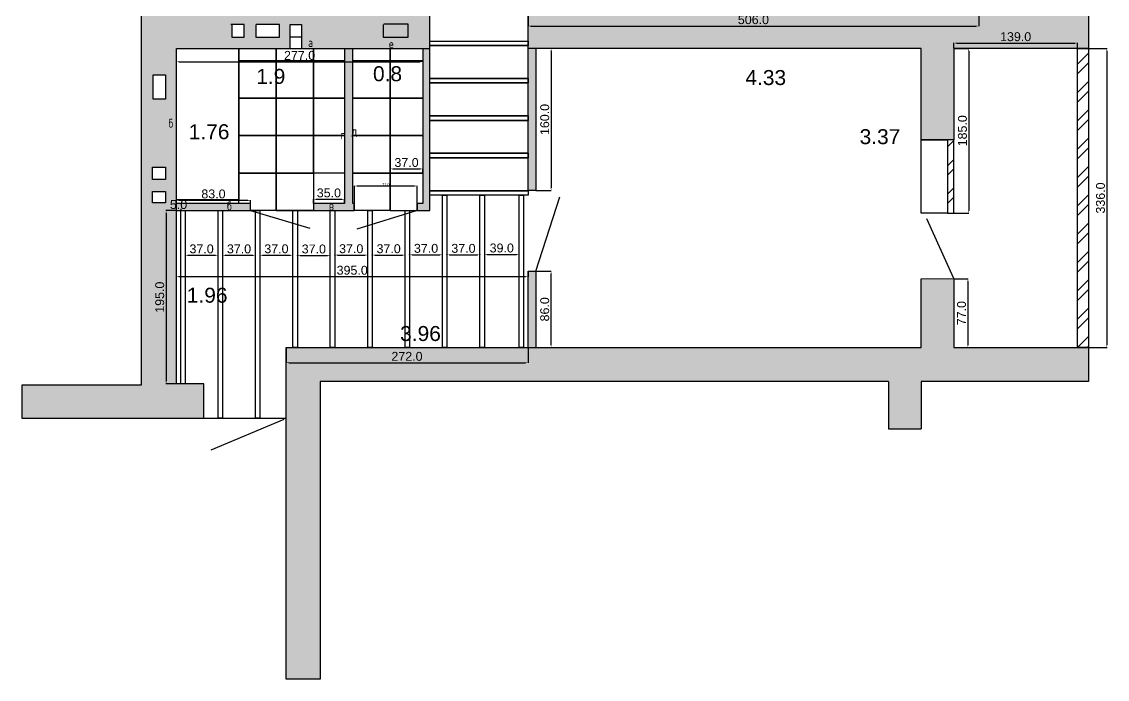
# Model space of a CAD drawing. Header units: millimetres. Extents: x 111 to 2964, y -45 to 1311.
# Drawn here: x 1745 to 2964, y -45 to 693 of the extents above; entities that cross this region are included whole.
import ezdxf

# ---------------------------------------------------------------- set-up
doc = ezdxf.new("R2010")
doc.units = ezdxf.units.MM
doc.header["$MEASUREMENT"] = 0
doc.linetypes.add('HIDDEN', pattern=[9.525, 6.35, -3.175])
doc.layers.get('0').update_dxf_attribs({"lineweight": 30})
doc.layers.get('Defpoints').update_dxf_attribs({"linetype": 'HIDDEN', "lineweight": 30})
doc.layers.add('РАЗМЕРЫ', color=3, linetype='Continuous', lineweight=25)
doc.styles.add('eskd', font='eskdw.shx', dxfattribs={"height": 3})
doc.styles.get("Standard").update_dxf_attribs({"font": 'arial.ttf'})
doc.dimstyles.get("Standard").update_dxf_attribs({"dimtxt": 0.18, "dimasz": 0.18, "dimexe": 0.18, "dimexo": 0.0625, "dimgap": 0.09, "dimtad": 0, "dimtih": 1, "dimtoh": 1, "dimdec": 4, "dimzin": 0, "dimdsep": 46, "dimtxsty": 'Standard', "dimcen": 0.09, "dimadec": 0, "dimazin": 0, "dimtfac": 1, "dimtdec": 4, "dimtofl": 0, "dimtmove": 0, "dimatfit": 3, "dimfxl": 0, "dimtolj": 1, "dimtzin": 0, "dimarcsym": 0})

# ---------------------------------------------------------------- blocks, each defined once
blk = doc.blocks.new('*D41')
at = {"color": 0, "lineweight": -2}
for p, q in [((1918.6, 481.5), (1906.9, 481.5)), ((1907.1, 478.5), (1907.1, 289.7)), ((1918.6, 286.7), (1906.9, 286.7))]:
    blk.add_line(p, q, dxfattribs=at)
at = {"color": 0}
for points in [[(1906.6, 478.5), (1907.6, 478.5), (1907.1, 481.5)], [(1906.6, 289.7), (1907.6, 289.7), (1907.1, 286.7)]]:
    blk.add_solid(points, dxfattribs=at)
at = {"layer": 'Defpoints', "color": 0}
for p in [(1918.6, 481.5), (1907.1, 286.7), (1918.6, 286.7)]:
    blk.add_point(p, dxfattribs=at)
at = {"color": 0, "insert": (1900, 384.1), "char_height": 10, "attachment_point": 5, "rotation": 90}
blk.add_mtext('\\A1;195.0', dxfattribs=at)
blk = doc.blocks.new('*D42')
at = {"color": 0, "lineweight": -2}
for p, q in [((2041.8, 327.5), (2041.8, 310.3)), ((2313.5, 327.5), (2313.5, 310.3)), ((2044.8, 310.5), (2310.5, 310.5))]:
    blk.add_line(p, q, dxfattribs=at)
at = {"color": 0}
for points in [[(2044.8, 311), (2044.8, 310), (2041.8, 310.5)], [(2310.5, 311), (2310.5, 310), (2313.5, 310.5)]]:
    blk.add_solid(points, dxfattribs=at)
at = {"layer": 'Defpoints', "color": 0}
for p in [(2041.8, 327.6), (2313.5, 327.6), (2313.5, 310.5)]:
    blk.add_point(p, dxfattribs=at)
at = {"color": 0, "insert": (2177.6, 317.6), "char_height": 10, "attachment_point": 5}
blk.add_mtext('\\A1;272.0', dxfattribs=at)
blk = doc.blocks.new('*D45')
at = {"color": 0, "lineweight": -2}
for p, q in [((2791.7, 663.6), (2791.7, 669.7)), ((2794.7, 669.5), (2927.3, 669.5)), ((2930.3, 663.6), (2930.3, 669.7))]:
    blk.add_line(p, q, dxfattribs=at)
at = {"color": 0}
for points in [[(2794.7, 670), (2794.7, 669), (2791.7, 669.5)], [(2927.3, 670), (2927.3, 669), (2930.3, 669.5)]]:
    blk.add_solid(points, dxfattribs=at)
at = {"layer": 'Defpoints', "color": 0}
for p in [(2791.7, 663.6), (2930.3, 669.5), (2930.3, 663.6)]:
    blk.add_point(p, dxfattribs=at)
at = {"color": 0, "insert": (2861, 676.6), "char_height": 10, "attachment_point": 5}
blk.add_mtext('\\A1;139.0', dxfattribs=at)
blk = doc.blocks.new('*D46')
at = {"color": 0, "lineweight": -2}
for p, q in [((2930.4, 663.5), (2963.6, 663.5)), ((2963.4, 660.5), (2963.4, 330.6)), ((2930.4, 327.6), (2963.6, 327.6))]:
    blk.add_line(p, q, dxfattribs=at)
at = {"color": 0}
for points in [[(2962.9, 660.5), (2963.9, 660.5), (2963.4, 663.5)], [(2962.9, 330.6), (2963.9, 330.6), (2963.4, 327.6)]]:
    blk.add_solid(points, dxfattribs=at)
at = {"layer": 'Defpoints', "color": 0}
for p in [(2930.3, 663.5), (2930.3, 327.6), (2963.4, 327.6)]:
    blk.add_point(p, dxfattribs=at)
at = {"color": 0, "insert": (2956.3, 495.5), "char_height": 10, "attachment_point": 5, "rotation": 90}
blk.add_mtext('\\A1;336.0', dxfattribs=at)
blk = doc.blocks.new('*D47')
at = {"color": 0, "lineweight": -2}
for p, q in [((2791.8, 663.5), (2808.6, 663.5)), ((2808.4, 660.5), (2808.4, 481.4)), ((2791.8, 478.4), (2808.6, 478.4))]:
    blk.add_line(p, q, dxfattribs=at)
at = {"color": 0}
for points in [[(2807.9, 660.5), (2808.9, 660.5), (2808.4, 663.5)], [(2807.9, 481.4), (2808.9, 481.4), (2808.4, 478.4)]]:
    blk.add_solid(points, dxfattribs=at)
at = {"layer": 'Defpoints', "color": 0}
for p in [(2791.7, 663.5), (2791.7, 478.4), (2808.4, 478.4)]:
    blk.add_point(p, dxfattribs=at)
at = {"color": 0, "insert": (2801.3, 571), "char_height": 10, "attachment_point": 5, "rotation": 90}
blk.add_mtext('\\A1;185.0', dxfattribs=at)
blk = doc.blocks.new('*D48')
at = {"color": 0, "lineweight": -2}
for p, q in [((2791.8, 404.9), (2807.6, 404.9)), ((2807.4, 401.9), (2807.4, 330.6)), ((2791.8, 327.6), (2807.6, 327.6))]:
    blk.add_line(p, q, dxfattribs=at)
at = {"color": 0}
for points in [[(2806.9, 401.9), (2807.9, 401.9), (2807.4, 404.9)], [(2806.9, 330.6), (2807.9, 330.6), (2807.4, 327.6)]]:
    blk.add_solid(points, dxfattribs=at)
at = {"layer": 'Defpoints', "color": 0}
for p in [(2791.7, 404.9), (2791.7, 327.6), (2807.4, 327.6)]:
    blk.add_point(p, dxfattribs=at)
at = {"color": 0, "insert": (2800.3, 366.2), "char_height": 10, "attachment_point": 5, "rotation": 90}
blk.add_mtext('\\A1;77.0', dxfattribs=at)
blk = doc.blocks.new('*D49')
at = {"color": 0, "lineweight": -2}
for p, q in [((2322.4, 663.6), (2339.6, 663.6)), ((2339.4, 660.6), (2339.4, 506.8)), ((2322.4, 503.8), (2339.6, 503.8))]:
    blk.add_line(p, q, dxfattribs=at)
at = {"color": 0}
for points in [[(2338.9, 660.6), (2339.9, 660.6), (2339.4, 663.6)], [(2338.9, 506.8), (2339.9, 506.8), (2339.4, 503.8)]]:
    blk.add_solid(points, dxfattribs=at)
at = {"layer": 'Defpoints', "color": 0}
for p in [(2322.4, 663.6), (2322.4, 503.8), (2339.4, 503.8)]:
    blk.add_point(p, dxfattribs=at)
at = {"color": 0, "insert": (2332.3, 583.7), "char_height": 10, "attachment_point": 5, "rotation": 90}
blk.add_mtext('\\A1;160.0', dxfattribs=at)
blk = doc.blocks.new('*D54')
at = {"color": 0, "lineweight": -2}
for p, q in [((2322.4, 413.5), (2339.6, 413.5)), ((2339.4, 330.6), (2339.4, 410.5)), ((2322.4, 327.6), (2339.6, 327.6))]:
    blk.add_line(p, q, dxfattribs=at)
at = {"color": 0}
for points in [[(2338.9, 410.5), (2339.9, 410.5), (2339.4, 413.5)], [(2338.9, 330.6), (2339.9, 330.6), (2339.4, 327.6)]]:
    blk.add_solid(points, dxfattribs=at)
at = {"layer": 'Defpoints', "color": 0}
for p in [(2322.4, 413.5), (2339.4, 413.5), (2322.4, 327.6)]:
    blk.add_point(p, dxfattribs=at)
at = {"color": 0, "insert": (2332.3, 370.5), "char_height": 10, "attachment_point": 5, "rotation": 90}
blk.add_mtext('\\A1;86.0', dxfattribs=at)
blk = doc.blocks.new('*D55')
at = {"color": 0, "lineweight": -2}
for p, q in [((2313.5, 702.8), (2313.5, 688.4)), ((2819.6, 702.8), (2819.6, 688.4)), ((2316.5, 688.6), (2816.6, 688.6))]:
    blk.add_line(p, q, dxfattribs=at)
at = {"color": 0}
for points in [[(2316.5, 689.1), (2316.5, 688.1), (2313.5, 688.6)], [(2816.6, 689.1), (2816.6, 688.1), (2819.6, 688.6)]]:
    blk.add_solid(points, dxfattribs=at)
at = {"layer": 'Defpoints', "color": 0}
for p in [(2313.5, 702.9), (2819.6, 702.9), (2819.6, 688.6)]:
    blk.add_point(p, dxfattribs=at)
at = {"color": 0, "insert": (2566.6, 695.7), "char_height": 10, "attachment_point": 5}
blk.add_mtext('\\A1;506.0', dxfattribs=at)
blk = doc.blocks.new('*D64')
at = {"color": 0, "lineweight": -2}
for p, q in [((1918.6, 663.5), (1918.6, 648.3)), ((2195.4, 663.5), (2195.4, 648.3)), ((1921.6, 648.5), (2192.4, 648.5))]:
    blk.add_line(p, q, dxfattribs=at)
at = {"color": 0}
for points in [[(1921.6, 649), (1921.6, 648), (1918.6, 648.5)], [(2192.4, 649), (2192.4, 648), (2195.4, 648.5)]]:
    blk.add_solid(points, dxfattribs=at)
at = {"layer": 'Defpoints', "color": 0}
for p in [(1918.6, 663.6), (2195.4, 663.6), (2195.4, 648.5)]:
    blk.add_point(p, dxfattribs=at)
at = {"color": 0, "insert": (2057, 655.6), "char_height": 10, "attachment_point": 5}
blk.add_mtext('\\A1;277.0', dxfattribs=at)
blk = doc.blocks.new('*D65')
at = {"color": 0, "lineweight": -2}
for p, q in [((1918.6, 489.5), (1918.6, 493.1)), ((1921.6, 492.9), (1998.9, 492.9)), ((2001.9, 489.5), (2001.9, 493.1))]:
    blk.add_line(p, q, dxfattribs=at)
at = {"color": 0}
for points in [[(1921.6, 493.4), (1921.6, 492.4), (1918.6, 492.9)], [(1998.9, 493.4), (1998.9, 492.4), (2001.9, 492.9)]]:
    blk.add_solid(points, dxfattribs=at)
at = {"layer": 'Defpoints', "color": 0}
for p in [(1918.6, 489.5), (2001.9, 492.9), (2001.9, 489.5)]:
    blk.add_point(p, dxfattribs=at)
at = {"color": 0, "insert": (1960.3, 500), "char_height": 10, "attachment_point": 5}
blk.add_mtext('\\A1;83.0', dxfattribs=at)
blk = doc.blocks.new('*D66')
at = {"color": 0, "lineweight": -2}
for p, q in [((2072.5, 489.5), (2072.5, 494.3)), ((2075.5, 494.1), (2104.4, 494.1)), ((2107.4, 489.5), (2107.4, 494.3))]:
    blk.add_line(p, q, dxfattribs=at)
at = {"color": 0}
for points in [[(2075.5, 494.6), (2075.5, 493.6), (2072.5, 494.1)], [(2104.4, 494.6), (2104.4, 493.6), (2107.4, 494.1)]]:
    blk.add_solid(points, dxfattribs=at)
at = {"layer": 'Defpoints', "color": 0}
for p in [(2072.5, 489.5), (2107.4, 494.1), (2107.4, 489.5)]:
    blk.add_point(p, dxfattribs=at)
at = {"color": 0, "insert": (2089.9, 501.2), "char_height": 10, "attachment_point": 5}
blk.add_mtext('\\A1;35.0', dxfattribs=at)
blk = doc.blocks.new('*D69')
at = {"color": 0, "lineweight": -2}
for p, q in [((2118.5, 481.6), (2118.5, 509.2)), ((2121.5, 509), (2186, 509)), ((2189, 481.6), (2189, 509.2))]:
    blk.add_line(p, q, dxfattribs=at)
at = {"color": 0}
for points in [[(2121.5, 509.5), (2121.5, 508.5), (2118.5, 509)], [(2186, 509.5), (2186, 508.5), (2189, 509)]]:
    blk.add_solid(points, dxfattribs=at)
at = {"layer": 'Defpoints', "color": 0}
for p in [(2189, 509), (2118.5, 481.5), (2189, 481.5)]:
    blk.add_point(p, dxfattribs=at)
at = {"color": 0, "insert": (2153.8, 510.7), "char_height": 3, "attachment_point": 5}
blk.add_mtext('\\A1;71.0', dxfattribs=at)
blk = doc.blocks.new('*D80')
at = {"layer": 'Defpoints', "color": 0}
for p in [(1918.6, 424.3), (2313.5, 413.5), (2313.5, 407.2)]:
    blk.add_point(p, dxfattribs=at)
at = {"layer": 'РАЗМЕРЫ', "color": 0, "lineweight": -2}
for p, q in [((1918.6, 424.2), (1918.6, 407)), ((1921.6, 407.2), (2310.5, 407.2)), ((2313.5, 413.4), (2313.5, 407))]:
    blk.add_line(p, q, dxfattribs=at)
at = {"layer": 'РАЗМЕРЫ', "color": 0}
for points in [[(1921.6, 407.7), (1921.6, 406.7), (1918.6, 407.2)], [(2310.5, 406.7), (2310.5, 407.7), (2313.5, 407.2)]]:
    blk.add_solid(points, dxfattribs=at)
at = {"layer": 'РАЗМЕРЫ', "color": 0, "ltscale": 100, "insert": (2116.1, 414.3), "char_height": 10, "attachment_point": 5}
blk.add_mtext('\\A1;395.0', dxfattribs=at)
blk = doc.blocks.new('*D95')
at = {"layer": 'Defpoints', "color": 0}
for p in [(1918.6, 483.6), (1923.5, 483.4), (1923.5, 481.5)]:
    blk.add_point(p, dxfattribs=at)
at = {"layer": 'РАЗМЕРЫ', "color": 0, "lineweight": -2}
for p, q in [((1915.6, 481.5), (1912.6, 481.5)), ((1918.6, 483.5), (1918.6, 481.4)), ((1923.5, 483.4), (1923.5, 481.4)), ((1926.5, 481.5), (1929.5, 481.5))]:
    blk.add_line(p, q, dxfattribs=at)
at = {"layer": 'РАЗМЕРЫ', "color": 0}
for points in [[(1915.6, 481), (1915.6, 482), (1918.6, 481.5)], [(1926.5, 482), (1926.5, 481), (1923.5, 481.5)]]:
    blk.add_solid(points, dxfattribs=at)
at = {"layer": 'РАЗМЕРЫ', "color": 0, "ltscale": 100, "insert": (1921.1, 488.1), "char_height": 10, "attachment_point": 5}
blk.add_mtext('\\A1;5.0', dxfattribs=at)
blk = doc.blocks.new('*D100')
at = {"layer": 'Defpoints', "color": 0}
for p in [(1928.5, 431.2), (1965.5, 431.2), (1965.5, 431.2)]:
    blk.add_point(p, dxfattribs=at)
at = {"layer": 'РАЗМЕРЫ', "color": 0, "lineweight": -2}
for p, q in [((1928.5, 431.3), (1928.5, 431.4)), ((1931.5, 431.2), (1962.5, 431.2)), ((1965.5, 431.3), (1965.5, 431.4))]:
    blk.add_line(p, q, dxfattribs=at)
at = {"layer": 'РАЗМЕРЫ', "color": 0}
for points in [[(1931.5, 431.7), (1931.5, 430.7), (1928.5, 431.2)], [(1962.5, 430.7), (1962.5, 431.7), (1965.5, 431.2)]]:
    blk.add_solid(points, dxfattribs=at)
at = {"layer": 'РАЗМЕРЫ', "color": 0, "ltscale": 100, "insert": (1947, 438.3), "char_height": 10, "attachment_point": 5}
blk.add_mtext('\\A1;37.0', dxfattribs=at)
blk = doc.blocks.new('*D101')
at = {"layer": 'Defpoints', "color": 0}
for p in [(1970.5, 431.2), (2007.5, 431.2), (2007.5, 431.2)]:
    blk.add_point(p, dxfattribs=at)
at = {"layer": 'РАЗМЕРЫ', "color": 0, "lineweight": -2}
for p, q in [((1970.5, 431.3), (1970.5, 431.4)), ((1973.5, 431.2), (2004.5, 431.2)), ((2007.5, 431.3), (2007.5, 431.4))]:
    blk.add_line(p, q, dxfattribs=at)
at = {"layer": 'РАЗМЕРЫ', "color": 0}
for points in [[(1973.5, 431.7), (1973.5, 430.7), (1970.5, 431.2)], [(2004.5, 430.7), (2004.5, 431.7), (2007.5, 431.2)]]:
    blk.add_solid(points, dxfattribs=at)
at = {"layer": 'РАЗМЕРЫ', "color": 0, "ltscale": 100, "insert": (1989, 438.3), "char_height": 10, "attachment_point": 5}
blk.add_mtext('\\A1;37.0', dxfattribs=at)
blk = doc.blocks.new('*D102')
at = {"layer": 'Defpoints', "color": 0}
for p in [(2012.5, 431.2), (2049.5, 431.2), (2049.5, 431.2)]:
    blk.add_point(p, dxfattribs=at)
at = {"layer": 'РАЗМЕРЫ', "color": 0, "lineweight": -2}
for p, q in [((2012.5, 431.3), (2012.5, 431.4)), ((2015.5, 431.2), (2046.5, 431.2)), ((2049.5, 431.3), (2049.5, 431.4))]:
    blk.add_line(p, q, dxfattribs=at)
at = {"layer": 'РАЗМЕРЫ', "color": 0}
for points in [[(2015.5, 431.7), (2015.5, 430.7), (2012.5, 431.2)], [(2046.5, 430.7), (2046.5, 431.7), (2049.5, 431.2)]]:
    blk.add_solid(points, dxfattribs=at)
at = {"layer": 'РАЗМЕРЫ', "color": 0, "ltscale": 100, "insert": (2031, 438.4), "char_height": 10, "attachment_point": 5}
blk.add_mtext('\\A1;37.0', dxfattribs=at)
blk = doc.blocks.new('*D103')
at = {"layer": 'Defpoints', "color": 0}
for p in [(2054.5, 431.1), (2091.5, 431.1), (2091.5, 431.1)]:
    blk.add_point(p, dxfattribs=at)
at = {"layer": 'РАЗМЕРЫ', "color": 0, "lineweight": -2}
for p, q in [((2054.5, 431.1), (2054.5, 431.2)), ((2057.5, 431.1), (2088.5, 431.1)), ((2091.5, 431.1), (2091.5, 431.2))]:
    blk.add_line(p, q, dxfattribs=at)
at = {"layer": 'РАЗМЕРЫ', "color": 0}
for points in [[(2057.5, 431.6), (2057.5, 430.6), (2054.5, 431.1)], [(2088.5, 430.6), (2088.5, 431.6), (2091.5, 431.1)]]:
    blk.add_solid(points, dxfattribs=at)
at = {"layer": 'РАЗМЕРЫ', "color": 0, "ltscale": 100, "insert": (2073, 438.2), "char_height": 10, "attachment_point": 5}
blk.add_mtext('\\A1;37.0', dxfattribs=at)
blk = doc.blocks.new('*D104')
at = {"layer": 'Defpoints', "color": 0}
for p in [(2096.5, 431.4), (2133.5, 431.4), (2133.5, 431.4)]:
    blk.add_point(p, dxfattribs=at)
at = {"layer": 'РАЗМЕРЫ', "color": 0, "lineweight": -2}
for p, q in [((2096.5, 431.4), (2096.5, 431.5)), ((2099.5, 431.4), (2130.5, 431.4)), ((2133.5, 431.4), (2133.5, 431.5))]:
    blk.add_line(p, q, dxfattribs=at)
at = {"layer": 'РАЗМЕРЫ', "color": 0}
for points in [[(2099.5, 431.9), (2099.5, 430.9), (2096.5, 431.4)], [(2130.5, 430.9), (2130.5, 431.9), (2133.5, 431.4)]]:
    blk.add_solid(points, dxfattribs=at)
at = {"layer": 'РАЗМЕРЫ', "color": 0, "ltscale": 100, "insert": (2115, 438.5), "char_height": 10, "attachment_point": 5}
blk.add_mtext('\\A1;37.0', dxfattribs=at)
blk = doc.blocks.new('*D105')
at = {"layer": 'Defpoints', "color": 0}
for p in [(2138.5, 431.4), (2175.5, 431.4), (2175.5, 431.4)]:
    blk.add_point(p, dxfattribs=at)
at = {"layer": 'РАЗМЕРЫ', "color": 0, "lineweight": -2}
for p, q in [((2138.5, 431.4), (2138.5, 431.5)), ((2141.5, 431.4), (2172.5, 431.4)), ((2175.5, 431.4), (2175.5, 431.5))]:
    blk.add_line(p, q, dxfattribs=at)
at = {"layer": 'РАЗМЕРЫ', "color": 0}
for points in [[(2141.5, 431.9), (2141.5, 430.9), (2138.5, 431.4)], [(2172.5, 430.9), (2172.5, 431.9), (2175.5, 431.4)]]:
    blk.add_solid(points, dxfattribs=at)
at = {"layer": 'РАЗМЕРЫ', "color": 0, "ltscale": 100, "insert": (2157, 438.5), "char_height": 10, "attachment_point": 5}
blk.add_mtext('\\A1;37.0', dxfattribs=at)
blk = doc.blocks.new('*D106')
at = {"layer": 'Defpoints', "color": 0}
for p in [(2180.5, 431.7), (2217.5, 431.7), (2217.5, 431.7)]:
    blk.add_point(p, dxfattribs=at)
at = {"layer": 'РАЗМЕРЫ', "color": 0, "lineweight": -2}
for p, q in [((2180.5, 431.8), (2180.5, 431.9)), ((2183.5, 431.7), (2214.5, 431.7)), ((2217.5, 431.8), (2217.5, 431.9))]:
    blk.add_line(p, q, dxfattribs=at)
at = {"layer": 'РАЗМЕРЫ', "color": 0}
for points in [[(2183.5, 432.2), (2183.5, 431.2), (2180.5, 431.7)], [(2214.5, 431.2), (2214.5, 432.2), (2217.5, 431.7)]]:
    blk.add_solid(points, dxfattribs=at)
at = {"layer": 'РАЗМЕРЫ', "color": 0, "ltscale": 100, "insert": (2199, 438.9), "char_height": 10, "attachment_point": 5}
blk.add_mtext('\\A1;37.0', dxfattribs=at)
blk = doc.blocks.new('*D107')
at = {"layer": 'Defpoints', "color": 0}
for p in [(2222.5, 431.7), (2259.6, 431.7), (2259.6, 431.7)]:
    blk.add_point(p, dxfattribs=at)
at = {"layer": 'РАЗМЕРЫ', "color": 0, "lineweight": -2}
for p, q in [((2222.5, 431.8), (2222.5, 431.9)), ((2225.5, 431.7), (2256.6, 431.7)), ((2259.6, 431.8), (2259.6, 431.9))]:
    blk.add_line(p, q, dxfattribs=at)
at = {"layer": 'РАЗМЕРЫ', "color": 0}
for points in [[(2225.5, 432.2), (2225.5, 431.2), (2222.5, 431.7)], [(2256.6, 431.2), (2256.6, 432.2), (2259.6, 431.7)]]:
    blk.add_solid(points, dxfattribs=at)
at = {"layer": 'РАЗМЕРЫ', "color": 0, "ltscale": 100, "insert": (2241, 438.9), "char_height": 10, "attachment_point": 5}
blk.add_mtext('\\A1;37.0', dxfattribs=at)
blk = doc.blocks.new('*D108')
at = {"layer": 'Defpoints', "color": 0}
for p in [(2264.6, 432.7), (2303.5, 432.2), (2303.5, 432.2)]:
    blk.add_point(p, dxfattribs=at)
at = {"layer": 'РАЗМЕРЫ', "color": 0, "lineweight": -2}
for p, q in [((2264.6, 432.6), (2264.6, 432)), ((2267.6, 432.2), (2300.5, 432.2)), ((2303.5, 432.2), (2303.5, 432.4))]:
    blk.add_line(p, q, dxfattribs=at)
at = {"layer": 'РАЗМЕРЫ', "color": 0}
for points in [[(2267.6, 432.7), (2267.6, 431.7), (2264.6, 432.2)], [(2300.5, 431.7), (2300.5, 432.7), (2303.5, 432.2)]]:
    blk.add_solid(points, dxfattribs=at)
at = {"layer": 'РАЗМЕРЫ', "color": 0, "ltscale": 100, "insert": (2284, 439.3), "char_height": 10, "attachment_point": 5}
blk.add_mtext('\\A1;39.0', dxfattribs=at)
blk = doc.blocks.new('*D109')
at = {"layer": 'Defpoints', "color": 0}
for p in [(2195.4, 528.2), (2158.9, 523.5), (2195.4, 523.5)]:
    blk.add_point(p, dxfattribs=at)
at = {"layer": 'РАЗМЕРЫ', "color": 0, "lineweight": -2}
for p, q in [((2158.9, 523.6), (2158.9, 528.4)), ((2161.9, 528.2), (2192.4, 528.2)), ((2195.4, 523.6), (2195.4, 528.4))]:
    blk.add_line(p, q, dxfattribs=at)
at = {"layer": 'РАЗМЕРЫ', "color": 0}
for points in [[(2161.9, 528.7), (2161.9, 527.7), (2158.9, 528.2)], [(2192.4, 527.7), (2192.4, 528.7), (2195.4, 528.2)]]:
    blk.add_solid(points, dxfattribs=at)
at = {"layer": 'РАЗМЕРЫ', "color": 0, "ltscale": 100, "insert": (2177.1, 535.3), "char_height": 10, "attachment_point": 5}
blk.add_mtext('\\A1;37.0', dxfattribs=at)

msp = doc.modelspace()

# ---------------------------------------------------------------- hatches: boundary and pattern name
h = msp.add_hatch()
h.set_pattern_fill('ACAD_ISO07W100', color=256, scale=2, style=0)
h.set_pattern_definition([(0, (-116.58, -237.506), (0, 10), [1, -6])])
h.paths.add_polyline_path([(2008.11, 1139.77), (1918.65, 1139.77), (1918.65, 1289.74), (1879.22, 1289.74), (1879.22, 1140.78), (1786.58, 1140.78), (1786.58, 1099.74), (1879.22, 1099.74), (1879.22, 285.13), (1745, 285.13), (1745, 248.1), (1949.56, 248.1), (1949.56, 286.74), (1918.65, 286.74), (1918.65, 663.56), (2046.51, 663.56), (2046.51, 690.52), (2059.21, 690.52), (2059.21, 663.56), (2116.89, 663.56), (2116.89, 663.56), (2195.39, 663.56), (2195.39, 663.56), (2203.32, 663.56), (2203.32, 702.87), (1918.65, 702.87), (1918.65, 1099.74), (2008.11, 1099.74)])
h.paths.add_polyline_path([(1906.32, 946.52), (1906.32, 918.94), (1891.97, 918.94), (1891.97, 946.52)], flags=16)
h.paths.add_polyline_path([(1906.32, 906.25), (1906.32, 879.21), (1891.97, 879.21), (1891.97, 906.25)], flags=16)
h.paths.add_polyline_path([(1906.32, 867.63), (1906.32, 840.59), (1892.52, 840.59), (1892.52, 867.63)], flags=16)
h.paths.add_polyline_path([(1906.32, 737.97), (1906.32, 723.62), (1892.52, 723.62), (1892.52, 737.97)], flags=16)
h.paths.add_polyline_path([(1994.63, 690.52), (1994.63, 676.18), (1980.83, 676.18), (1980.83, 690.52)], flags=16)
h.paths.add_polyline_path([(2007.88, 690.52), (2034.37, 690.52), (2034.37, 676.18), (2007.88, 676.18)], flags=16)
h.paths.add_polyline_path([(1906.32, 633.69), (1906.32, 606.66), (1892.52, 606.66), (1892.52, 633.69)], flags=16)
h.paths.add_polyline_path([(1906.32, 529.97), (1906.32, 516.17), (1891.97, 516.17), (1891.97, 529.97)], flags=16)
h.paths.add_polyline_path([(1906.32, 502.93), (1906.32, 490.24), (1891.97, 490.24), (1891.97, 502.93)], flags=16)
h.paths.add_polyline_path([(2532.94, 1140.31), (2341.4, 1140.31), (2341.4, 1289.93), (2300.81, 1289.93), (2300.81, 1277.41), (2300.81, 1141.58), (2172.7, 1141.58), (2172.7, 1099.74), (2532.94, 1099.74)])
h.paths.add_polyline_path([(2942.65, 702.87), (2857.66, 702.87), (2857.66, 820.79), (2851.33, 820.79), (2820.88, 820.79), (2820.88, 820.79), (2819.61, 820.79), (2819.61, 702.87), (2313.5, 702.87), (2313.5, 663.56), (2754.92, 663.56), (2754.92, 560.86), (2784.56, 560.86), (2791.7, 560.86), (2791.7, 663.56), (2942.65, 663.56)])
h.paths.add_polyline_path([(2942.65, 327.56), (2930.32, 327.56), (2791.7, 327.56), (2791.7, 404.92), (2754.92, 404.9), (2754.92, 327.56), (2041.76, 327.56), (2041.76, -45), (2080.1, -45), (2080.1, 289.52), (2718.08, 289.52), (2718.08, 236.25), (2754.92, 236.27), (2754.92, 289.52), (2942.65, 289.52)])
h = msp.add_hatch()
h.set_pattern_fill('ANSI32', color=256, scale=60, style=0)
h.set_pattern_definition([(45, (-116.58, -237.506), (-15.9099, 15.9099), []), (45, (-105.973, -237.506), (-15.9099, 15.9099), [])])
h.paths.add_polyline_path([(2099.26, 1139.77), (2008.11, 1139.77), (2008.11, 1130.75), (2099.27, 1130.75)])
h.paths.add_polyline_path([(2300.81, 1289.74), (1918.65, 1289.74), (1918.65, 1277.41), (2300.81, 1277.41)])
h.paths.add_polyline_path([(2687.69, 1140.31), (2532.94, 1140.31), (2532.94, 1131.35), (2687.69, 1131.35)])
h.paths.add_polyline_path([(2857.66, 977.98), (2851.33, 977.99), (2851.33, 820.79), (2857.66, 820.79)])
h.paths.add_polyline_path([(2791.7, 560.86), (2784.56, 560.86), (2784.56, 478.4), (2791.7, 478.4)])
h.paths.add_polyline_path([(2942.65, 663.56), (2930.32, 663.56), (2930.32, 327.56), (2942.65, 327.56)])
h = msp.add_hatch()
h.set_pattern_fill('ACAD_ISO07W100', color=256, scale=0.5, style=0)
h.set_pattern_definition([(0, (-116.5796, -237.5058), (0, 2.5), [0.25, -1.5])])
h.paths.add_polyline_path([(2281.78, 1099.74), (2271.64, 1099.74), (2271.64, 792.89), (2321.11, 792.89), (2321.11, 800.5), (2281.78, 800.5)])
h.paths.add_polyline_path([(2193.81, 800.5), (2186.67, 800.5), (2186.67, 702.87), (2193.81, 702.87)])
h.paths.add_polyline_path([(2203.32, 663.56), (2195.39, 663.56), (2195.39, 489.46), (2189.05, 489.46), (2189.05, 481.54), (2203.33, 481.54)])
h.paths.add_polyline_path([(2116.89, 663.56), (2107.37, 663.56), (2107.37, 489.46), (2072.48, 489.46), (2072.48, 481.54), (2118.47, 481.54), (2118.47, 489.46), (2116.89, 489.46)])
h.paths.add_polyline_path([(2001.91, 489.46), (1918.65, 489.46), (1918.65, 481.54), (2001.91, 481.54)])
h.paths.add_polyline_path([(2322.37, 663.56), (2313.5, 663.56), (2313.5, 503.8), (2322.37, 503.8)])
h.paths.add_polyline_path([(2322.37, 413.47), (2313.5, 413.47), (2313.5, 327.56), (2322.37, 327.56)])

# ---------------------------------------------------------------- linework, layer by layer
at = {"color": 7}
for p, q in [((1879.22, 1099.74), (1879.22, 285.13)), ((2203.33, 481.54), (2203.32, 702.87)), ((2313.5, 503.8), (2313.5, 702.87)), ((2942.65, 702.87), (2942.65, 663.56)), ((1994.63, 690.52), (1979.73, 690.52)), ((1980.83, 690.52), (1980.83, 676.18)), ((1994.63, 676.18), (1994.63, 690.52)), ((2007.88, 690.52), (2007.88, 676.18)), ((2034.37, 690.52), (2008.43, 690.52)), ((2034.37, 676.18), (2034.37, 690.52)), ((2046.51, 663.57), (2046.51, 690.52)), ((2046.51, 690.52), (2059.21, 690.52)), ((2059.21, 690.52), (2059.21, 663.56)), ((2150.9, 690.21), (2150.9, 676.2)), ((2178.94, 690.91), (2151.61, 690.91)), ((2178.94, 676.2), (2178.94, 690.91)), ((1980.83, 676.18), (1994.63, 676.18)), ((2007.88, 676.18), (2034.37, 676.18)), ((2059.21, 676.18), (2046.51, 676.18)), ((2150.9, 676.2), (2178.94, 676.2)), ((1918.65, 286.74), (1918.65, 663.56)), ((1918.65, 663.56), (2203.32, 663.56)), ((2107.37, 663.56), (2107.37, 489.46)), ((2116.89, 489.46), (2116.89, 663.56)), ((2116.89, 663.56), (2195.39, 663.56)), ((2195.39, 663.56), (2195.39, 489.46)), ((2754.92, 663.56), (2313.5, 663.56)), ((2322.37, 663.56), (2322.37, 503.8)), ((2754.92, 560.86), (2754.92, 663.56)), ((2942.65, 663.56), (2791.7, 663.56)), ((2791.7, 663.56), (2791.7, 560.86)), ((2791.7, 560.86), (2754.92, 560.86)), ((2322.37, 503.8), (2313.5, 503.8)), ((2001.91, 489.46), (1918.65, 489.46)), ((2001.91, 481.54), (2001.91, 489.46)), ((2107.37, 489.46), (2072.48, 489.46)), ((2072.48, 489.46), (2072.48, 481.54)), ((2118.47, 489.46), (2116.89, 489.46)), ((2118.47, 481.54), (2118.47, 489.46)), ((2195.39, 489.46), (2189.05, 489.46)), ((2189.05, 489.46), (2189.05, 481.54)), ((2322.37, 413.47), (2349.27, 496.82)), ((1918.65, 286.74), (1918.65, 481.54)), ((1918.65, 481.54), (2001.91, 481.54)), ((2001.91, 481.54), (2068.6, 461.63)), ((2072.48, 481.54), (2118.47, 481.54)), ((2189.05, 481.54), (2121.46, 460.52)), ((2189.06, 481.54), (2203.33, 481.54)), ((2791.7, 404.92), (2761.37, 472.05)), ((2313.5, 327.56), (2313.5, 413.47)), ((2313.5, 413.47), (2322.37, 413.47)), ((2322.37, 413.47), (2322.37, 327.56)), ((2754.92, 404.9), (2791.7, 404.92)), ((2754.92, 327.56), (2754.92, 404.9)), ((2791.7, 404.92), (2791.7, 327.56)), ((2041.76, 327.56), (2754.92, 327.56)), ((2041.76, -45), (2041.76, 327.56)), ((2791.7, 327.56), (2942.65, 327.56)), ((2942.65, 327.56), (2942.65, 289.52)), ((1879.22, 285.13), (1745, 285.13)), ((1745, 285.13), (1745, 248.1)), ((1949.56, 286.74), (1918.96, 286.74)), ((1949.56, 248.1), (1949.56, 286.74)), ((2718.08, 289.52), (2080.1, 289.52)), ((2080.1, 289.52), (2080.1, -45)), ((2718.08, 289.52), (2718.08, 236.25)), ((2942.65, 289.52), (2754.92, 289.52)), ((2754.92, 289.52), (2754.92, 236.27)), ((2754.92, 289.52), (2754.92, 289.52)), ((1745, 248.1), (1949.56, 248.1)), ((2039.31, 246.92), (1957.36, 212.33)), ((2718.08, 236.25), (2754.92, 236.27)), ((2080.1, -45), (2041.76, -45))]:
    msp.add_line(p, q, dxfattribs=at)
at = {"ltscale": 100}
for p, q in [((1988.65, 523.54), (2030.65, 523.54)), ((1988.65, 489.46), (1988.65, 523.54)), ((2030.65, 523.54), (2030.65, 481.54)), ((2030.65, 489.46), (2030.65, 523.54)), ((2030.65, 481.54), (2030.65, 523.54)), ((2030.65, 481.54), (2030.65, 523.54)), ((2030.65, 523.54), (2072.65, 523.54)), ((2072.65, 523.54), (2072.65, 489.46)), ((2107.37, 523.54), (2107.37, 489.53)), ((2116.89, 523.54), (2158.89, 523.54)), ((2116.89, 489.46), (2116.89, 523.54)), ((2158.89, 523.54), (2158.89, 481.54)), ((2158.89, 481.54), (2158.89, 523.54)), ((2158.89, 523.54), (2195.39, 523.54)), ((2195.39, 523.54), (2195.39, 489.46)), ((2001.91, 489.46), (1988.65, 489.46)), ((2001.91, 481.54), (2001.91, 489.46)), ((2107.37, 489.53), (2072.48, 489.46)), ((2072.65, 489.46), (2072.48, 489.46)), ((2072.48, 489.46), (2072.48, 481.54)), ((2118.47, 489.46), (2116.89, 489.46)), ((2118.47, 481.54), (2118.47, 489.46)), ((2195.39, 489.46), (2189.05, 489.46)), ((2189.05, 489.46), (2189.05, 481.6)), ((2030.65, 481.54), (2001.91, 481.54)), ((2072.48, 481.54), (2030.65, 481.54)), ((2030.65, 481.54), (2072.65, 481.54)), ((2158.89, 481.54), (2118.47, 481.54)), ((2158.89, 481.54), (2189.05, 481.6)), ((1949.56, 248.1), (2041.76, 248.1))]:
    msp.add_line(p, q, dxfattribs=at)
for points in [[(2313.5, 671.69), (2313.5, 666.69), (2203.32, 666.69), (2203.32, 671.69)], [(1918.65, 663.56), (1988.65, 663.56), (1988.65, 493.56), (1918.65, 493.56)], [(1988.65, 663.56), (2030.65, 663.56), (2030.65, 649.54), (1988.65, 649.54)], [(2030.65, 663.56), (2072.65, 663.56), (2072.65, 649.54), (2030.65, 649.54)], [(2072.65, 663.56), (2107.37, 663.56), (2107.37, 649.54), (2072.65, 649.54)], [(2116.89, 663.56), (2158.89, 663.56), (2158.89, 649.54), (2116.89, 649.54)], [(2158.89, 663.56), (2195.39, 663.56), (2195.39, 649.54), (2158.89, 649.54)], [(2203.32, 666.69), (2313.32, 666.69), (2313.32, 629.69), (2203.32, 629.69)], [(1988.65, 649.54), (2030.65, 649.54), (2030.65, 607.54), (1988.65, 607.54)], [(2030.65, 649.54), (2072.65, 649.54), (2072.65, 607.54), (2030.65, 607.54)], [(2072.65, 649.54), (2107.37, 649.54), (2107.37, 607.54), (2072.65, 607.54)], [(2116.89, 649.54), (2158.89, 649.54), (2158.89, 607.54), (2116.89, 607.54)], [(2158.89, 649.54), (2195.39, 649.54), (2195.39, 607.54), (2158.89, 607.54)], [(2313.5, 629.7), (2313.5, 624.7), (2203.32, 624.7), (2203.32, 629.7)], [(2203.32, 624.7), (2313.32, 624.7), (2313.32, 587.7), (2203.32, 587.7)], [(1988.65, 607.54), (2030.65, 607.54), (2030.65, 565.54), (1988.65, 565.54)], [(2030.65, 607.54), (2072.65, 607.54), (2072.65, 565.54), (2030.65, 565.54)], [(2072.65, 607.54), (2107.37, 607.54), (2107.37, 565.54), (2072.65, 565.54)], [(2116.89, 607.54), (2158.89, 607.54), (2158.89, 565.54), (2116.89, 565.54)], [(2158.89, 607.54), (2195.39, 607.54), (2195.39, 565.54), (2158.89, 565.54)], [(2313.5, 587.7), (2313.5, 582.7), (2203.33, 582.7), (2203.33, 587.7)], [(2203.33, 582.7), (2313.33, 582.7), (2313.33, 545.7), (2203.33, 545.7)], [(1988.65, 565.54), (2030.65, 565.54), (2030.65, 523.54), (1988.65, 523.54)], [(2030.65, 565.54), (2072.65, 565.54), (2072.65, 523.54), (2030.65, 523.54)], [(2072.65, 565.54), (2107.37, 565.54), (2107.37, 523.54), (2072.65, 523.54)], [(2116.89, 565.54), (2158.89, 565.54), (2158.89, 523.54), (2116.89, 523.54)], [(2158.89, 565.54), (2195.39, 565.54), (2195.39, 523.54), (2158.89, 523.54)], [(2313.5, 545.7), (2313.5, 540.7), (2203.33, 540.7), (2203.33, 545.7)], [(2203.33, 540.7), (2313.33, 540.7), (2313.33, 503.7), (2203.33, 503.7)], [(2313.5, 503.7), (2313.5, 498.7), (2203.33, 498.7), (2203.33, 503.7)], [(2217.48, 498.7), (2222.48, 498.7), (2222.48, 327.56), (2217.48, 327.56)], [(2259.55, 498.7), (2264.55, 498.7), (2264.55, 327.56), (2259.55, 327.56)], [(2303.5, 498.7), (2308.5, 498.7), (2308.5, 327.56), (2303.5, 327.56)], [(1923.48, 481.54), (1928.48, 481.54), (1928.48, 286.74), (1923.48, 286.74)], [(1965.48, 481.54), (1970.48, 481.54), (1970.48, 248.1), (1965.48, 248.1)], [(2007.48, 481.54), (2012.48, 481.54), (2012.48, 248.1), (2007.48, 248.1)], [(2049.48, 481.54), (2054.48, 481.54), (2054.48, 327.56), (2049.48, 327.56)], [(2091.48, 481.54), (2096.48, 481.54), (2096.48, 327.56), (2091.48, 327.56)], [(2133.48, 481.54), (2138.48, 481.54), (2138.48, 327.56), (2133.48, 327.56)], [(2175.48, 481.54), (2180.48, 481.54), (2180.48, 327.56), (2175.48, 327.56)]]:
    msp.add_lwpolyline(points, close=True, dxfattribs=at)
at = {"color": 7}
for points in [[(2930.32, 327.56), (2930.32, 663.56), (2942.65, 663.56), (2942.65, 327.56)], [(1892.52, 633.69), (1906.32, 633.69), (1906.32, 606.66), (1892.52, 606.66)], [(2754.92, 560.86), (2784.56, 560.86), (2784.56, 478.4), (2754.92, 478.4)], [(2791.7, 560.86), (2784.56, 560.86), (2784.56, 478.4), (2791.7, 478.4)], [(1891.97, 529.97), (1906.32, 529.97), (1906.32, 516.17), (1891.97, 516.17)], [(1891.97, 502.93), (1906.32, 502.93), (1906.32, 490.24), (1891.97, 490.24)]]:
    msp.add_lwpolyline(points, close=True, dxfattribs=at)

# ---------------------------------------------------------------- texts
at = {"ltscale": 100, "style": 'eskd'}
for s, p in [('а ', (2066.55, 665.06)), ('е', (2157.39, 663.56)), ('б', (1909.8, 574.44)), ('г', (2103.16, 561.47)), ('д', (2115.39, 565.54)), ('б', (1975.53, 481.54)), ('в', (2089.98, 481.54))]:
    msp.add_text(s, height=10, dxfattribs=at).set_placement(p)
at = {"color": 6, "char_height": 16.817, "attachment_point": 1}
for s, insert in [('1.9', (2008.36, 640.49)), ('0.8', (2139.42, 643.49)), ('4.33', (2557.57, 639.2)), ('1.76', (1932.52, 578.36)), ('3.37', (2685.82, 572.79)), ('1.96', (1930.38, 394.73)), ('3.96', (2169.92, 351.72))]:
    msp.add_mtext(s, dxfattribs=dict(at, insert=insert))

# ---------------------------------------------------------------- dimensions: what is measured, and where the dimension line sits
at = {"color": 1}
for base, p1, p2, picture, middle in [((2819.61, 688.57), (2313.5, 702.87), (2819.61, 702.87), '*D55', (2566.55, 695.68)), ((2930.32, 669.49), (2791.7, 663.56), (2930.32, 663.56), '*D45', (2861.01, 676.6)), ((2195.39, 648.49), (1918.65, 663.56), (2195.39, 663.56), '*D64', (2057.02, 655.6)), ((2001.91, 492.9), (1918.65, 489.46), (2001.91, 489.46), '*D65', (1960.28, 500.01)), ((2107.37, 494.1), (2072.48, 489.46), (2107.37, 489.46), '*D66', (2089.93, 501.21)), ((2313.5, 310.49), (2041.76, 327.56), (2313.5, 327.56), '*D42', (2177.63, 317.6))]:
    dim = msp.add_linear_dim(base=base, p1=p1, p2=p2, dimstyle='Standard', override={"dimtxt": 10, "dimasz": 3, "dimgap": 2, "dimtad": 1, "dimtih": 0, "dimtoh": 0, "dimdec": 1, "dimrnd": 1, "dimcen": 1, "dimdle": 0.1, "dimaunit": 1, "dimadec": 4, "dimtdec": 1, "dimtmove": 2}, dxfattribs=at)
    dim.commit()
    dim.dimension.update_dxf_attribs({"geometry": picture, "text_midpoint": middle})
for base, p1, p2, picture, middle in [((2339.42, 503.8), (2322.37, 663.56), (2322.37, 503.8), '*D49', (2332.31, 583.68)), ((2808.42, 478.4), (2791.7, 663.5), (2791.7, 478.4), '*D47', (2801.31, 570.95)), ((2963.42, 327.56), (2930.32, 663.5), (2930.32, 327.56), '*D46', (2956.31, 495.53)), ((1907.09, 286.74), (1918.65, 481.54), (1918.65, 286.74), '*D41', (1899.98, 384.14)), ((2339.42, 413.47), (2322.37, 327.56), (2322.37, 413.47), '*D54', (2332.31, 370.51)), ((2807.38, 327.56), (2791.7, 404.92), (2791.7, 327.56), '*D48', (2800.27, 366.24))]:
    dim = msp.add_linear_dim(base=base, p1=p1, p2=p2, angle=90, dimstyle='Standard', override={"dimtxt": 10, "dimasz": 3, "dimgap": 2, "dimtad": 1, "dimtih": 0, "dimtoh": 0, "dimdec": 1, "dimrnd": 1, "dimcen": 1, "dimdle": 0.1, "dimaunit": 1, "dimadec": 4, "dimtdec": 1, "dimtmove": 2}, dxfattribs=at)
    dim.commit()
    dim.dimension.update_dxf_attribs({"geometry": picture, "text_midpoint": middle})
dim = msp.add_linear_dim(base=(2189.05, 509.05), p1=(2118.47, 481.54), p2=(2189.05, 481.54), dimstyle='Standard', override={"dimtxt": 3, "dimasz": 3, "dimtad": 1, "dimtih": 0, "dimtoh": 0, "dimdec": 1, "dimrnd": 1, "dimcen": 1, "dimdle": 0.1, "dimaunit": 1, "dimadec": 4, "dimtdec": 1, "dimtmove": 2})
dim.commit()
dim.dimension.update_dxf_attribs({"geometry": '*D69', "text_midpoint": (2153.76, 510.67)})
at = {"layer": 'РАЗМЕРЫ', "color": 1}
for base, p1, p2, picture, middle in [((2195.39, 528.17), (2158.89, 523.54), (2195.39, 523.54), '*D109', (2177.14, 535.28)), ((1965.48, 431.19), (1928.48, 431.19), (1965.48, 431.19), '*D100', (1946.98, 438.3)), ((2007.48, 431.19), (1970.48, 431.19), (2007.48, 431.19), '*D101', (1988.98, 438.3)), ((2049.48, 431.25), (2012.48, 431.25), (2049.48, 431.25), '*D102', (2030.98, 438.35)), ((2091.48, 431.07), (2054.48, 431.07), (2091.48, 431.07), '*D103', (2072.98, 438.17)), ((2133.48, 431.36), (2096.48, 431.36), (2133.48, 431.36), '*D104', (2114.98, 438.46)), ((2175.48, 431.36), (2138.48, 431.36), (2175.48, 431.36), '*D105', (2156.98, 438.46)), ((2217.48, 431.75), (2180.48, 431.75), (2217.48, 431.75), '*D106', (2198.98, 438.85)), ((2259.55, 431.75), (2222.48, 431.75), (2259.55, 431.75), '*D107', (2241.02, 438.85)), ((2303.4957, 432.1849), (2264.5548, 432.6849), (2303.4957, 432.1849), '*D108', (2284.0253, 439.2899)), ((2313.4957, 407.2232), (1918.6455, 424.2874), (2313.4957, 413.4689), '*D80', (2116.0706, 414.3282))]:
    dim = msp.add_linear_dim(base=base, p1=p1, p2=p2, dimstyle='Standard', override={"dimscale": 1, "dimtxt": 10, "dimasz": 3, "dimgap": 2, "dimtad": 1, "dimtih": 0, "dimtoh": 0, "dimdec": 1, "dimlfac": 1, "dimrnd": 1, "dimtxsty": 'Standard', "dimsah": 1, "dimcen": 1, "dimdle": 0.1, "dimaunit": 1, "dimadec": 4, "dimtdec": 1, "dimtmove": 2, "dimtolj": 1}, dxfattribs=at)
    dim.commit()
    dim.dimension.update_dxf_attribs({"geometry": picture, "text_midpoint": middle})
dim = msp.add_linear_dim(base=(1923.48, 481.54), p1=(1918.58, 483.56), p2=(1923.48, 483.44), dimstyle='Standard', override={"dimscale": 1, "dimtxt": 10, "dimasz": 3, "dimgap": 2, "dimtad": 1, "dimtih": 0, "dimtoh": 0, "dimdec": 1, "dimlfac": 1, "dimrnd": 1, "dimtxsty": 'Standard', "dimsah": 1, "dimcen": 1, "dimdle": 0.1, "dimaunit": 1, "dimadec": 4, "dimtdec": 1, "dimtmove": 2, "dimtolj": 1}, dxfattribs=at)
dim.commit()
dim.dimension.update_dxf_attribs({"geometry": '*D95', "text_midpoint": (1921.06, 488.13), "dimtype": 160})

doc.saveas('drawing.dxf')
